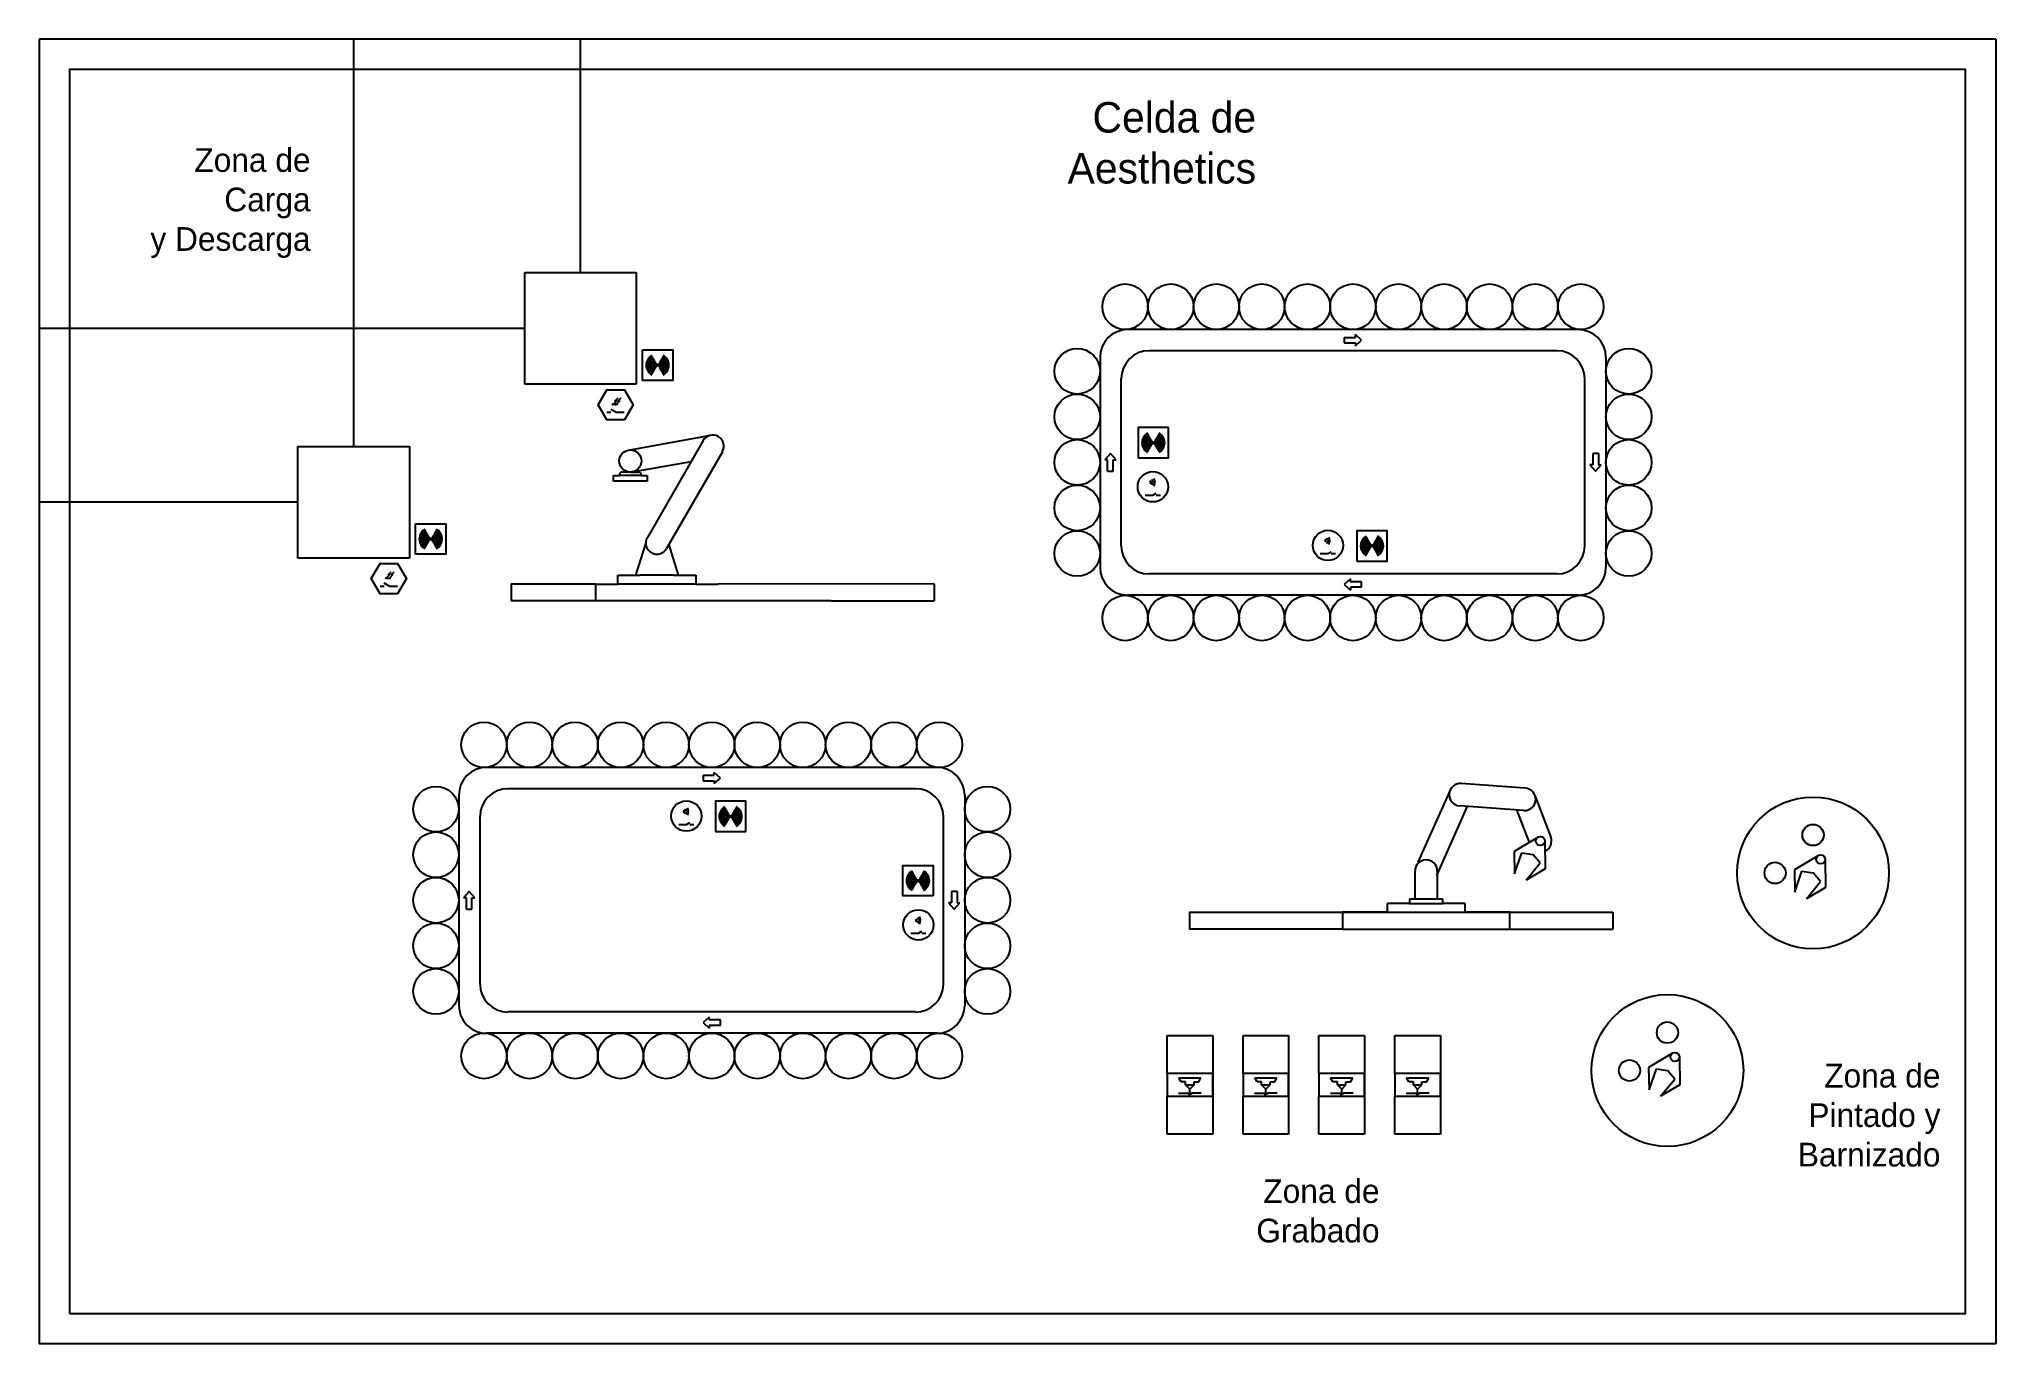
# Model space of a CAD drawing. Header units: millimetres. Extents: x 11850 to 24737, y 2105 to 10697.
import ezdxf

# ---------------------------------------------------------------- set-up
doc = ezdxf.new("R2010")
doc.units = ezdxf.units.MM
doc.header["$LTSCALE"] = 0.4
for name, color, linetype in [('01 Contornos vistos 0.35', 150, 'Continuous'), ('Almacenaje', 80, 'Continuous'), ('Celdas', 200, 'Continuous'), ('Maquina', 82, 'Continuous'), ('Robots', 80, 'Continuous'), ('Sensores', 211, 'Continuous'), ('Texto2', 7, 'Continuous'), ('TrayectAGV', 140, 'Continuous')]:
    doc.layers.add(name, color=color, linetype=linetype)

msp = doc.modelspace()

# ---------------------------------------------------------------- linework, layer by layer
at = {"layer": '01 Contornos vistos 0.35', "color": 6}
for p, q in [((15654, 8316), (15640, 8311)), ((15674, 8316), (15660, 8311)), ((19135, 7694), (19185, 7694)), ((19185, 7694), (19207, 7707)), ((19207, 7694), (19235, 7694)), ((20288, 7309), (20338, 7309)), ((20338, 7309), (20359, 7321)), ((20359, 7309), (20388, 7309)), ((14160, 7171), (14146, 7166)), ((14180, 7171), (14166, 7166)), ((16063, 5526), (16113, 5526)), ((16113, 5526), (16135, 5539)), ((16135, 5526), (16163, 5526)), ((17591, 4810), (17641, 4810)), ((17641, 4810), (17663, 4822)), ((17663, 4810), (17691, 4810))]:
    msp.add_line(p, q, dxfattribs=at)
at = {"layer": '01 Contornos vistos 0.35', "color": 2}
for p, q in [((19279, 3886), (19279, 4136)), ((19279, 4136), (19579, 4136)), ((19579, 4136), (19579, 3486)), ((19779, 3886), (19779, 4136)), ((19779, 4136), (20079, 4136)), ((20079, 4136), (20079, 3486)), ((20279, 3886), (20279, 4136)), ((20279, 4136), (20579, 4136)), ((20579, 4136), (20579, 3486)), ((20779, 3886), (20779, 4136)), ((20779, 4136), (21079, 4136)), ((21079, 4136), (21079, 3486)), ((19354, 3755), (19419, 3755)), ((19371, 3831), (19356, 3857)), ((19356, 3857), (19502, 3857)), ((19401, 3831), (19371, 3831)), ((19401, 3811), (19401, 3831)), ((19429, 3783), (19401, 3811)), ((19401, 3811), (19457, 3811)), ((19419, 3755), (19419, 3750)), ((19419, 3750), (19429, 3750)), ((19429, 3783), (19457, 3811)), ((19429, 3761), (19429, 3783)), ((19439, 3750), (19429, 3750)), ((19439, 3755), (19439, 3750)), ((19504, 3755), (19439, 3755)), ((19457, 3811), (19457, 3831)), ((19457, 3831), (19487, 3831)), ((19487, 3831), (19502, 3857)), ((19854, 3755), (19919, 3755)), ((19871, 3831), (19856, 3857)), ((19856, 3857), (20002, 3857)), ((19901, 3831), (19871, 3831)), ((19901, 3811), (19901, 3831)), ((19929, 3783), (19901, 3811)), ((19901, 3811), (19957, 3811)), ((19919, 3755), (19919, 3750)), ((19919, 3750), (19929, 3750)), ((19929, 3783), (19957, 3811)), ((19929, 3761), (19929, 3783)), ((19939, 3750), (19929, 3750)), ((19939, 3755), (19939, 3750)), ((20004, 3755), (19939, 3755)), ((19957, 3811), (19957, 3831)), ((19957, 3831), (19987, 3831)), ((19987, 3831), (20002, 3857)), ((20354, 3755), (20419, 3755)), ((20371, 3831), (20356, 3857)), ((20356, 3857), (20502, 3857)), ((20401, 3831), (20371, 3831)), ((20401, 3811), (20401, 3831)), ((20429, 3783), (20401, 3811)), ((20401, 3811), (20457, 3811)), ((20419, 3755), (20419, 3750)), ((20419, 3750), (20429, 3750)), ((20429, 3783), (20457, 3811)), ((20429, 3761), (20429, 3783)), ((20439, 3750), (20429, 3750)), ((20439, 3755), (20439, 3750)), ((20504, 3755), (20439, 3755)), ((20457, 3811), (20457, 3831)), ((20457, 3831), (20487, 3831)), ((20487, 3831), (20502, 3857)), ((20854, 3755), (20919, 3755)), ((20871, 3831), (20856, 3857)), ((20856, 3857), (21002, 3857)), ((20901, 3831), (20871, 3831)), ((20901, 3811), (20901, 3831)), ((20929, 3783), (20901, 3811)), ((20901, 3811), (20957, 3811)), ((20919, 3755), (20919, 3750)), ((20919, 3750), (20929, 3750)), ((20929, 3783), (20957, 3811)), ((20929, 3761), (20929, 3783)), ((20939, 3750), (20929, 3750)), ((20939, 3755), (20939, 3750)), ((21004, 3755), (20939, 3755)), ((20957, 3811), (20957, 3831)), ((20957, 3831), (20987, 3831)), ((20987, 3831), (21002, 3857)), ((19279, 3486), (19279, 3736)), ((19779, 3486), (19779, 3736)), ((20279, 3486), (20279, 3736)), ((20779, 3486), (20779, 3736)), ((19579, 3486), (19279, 3486)), ((20079, 3486), (19779, 3486)), ((20579, 3486), (20279, 3486)), ((21079, 3486), (20779, 3486))]:
    msp.add_line(p, q, dxfattribs=at)
at = {"layer": '01 Contornos vistos 0.35', "color": 212}
msp.add_lwpolyline([(12050, 2305), (24537, 2305), (24537, 10497), (12050, 10497)], close=True, dxfattribs=at)
at = {"layer": '01 Contornos vistos 0.35', "color": 6}
for points in [[(15823, 8650), (16023, 8650), (16023, 8450), (15823, 8450)], [(19288, 8139), (19088, 8139), (19088, 7939), (19288, 7939)], [(14329, 7505), (14529, 7505), (14529, 7305), (14329, 7305)], [(20528, 7260), (20728, 7260), (20728, 7460), (20528, 7460)], [(16304, 5478), (16504, 5478), (16504, 5678), (16304, 5678)], [(17738, 5055), (17538, 5055), (17538, 5255), (17738, 5255)]]:
    msp.add_lwpolyline(points, close=True, dxfattribs=at)
at = {"layer": '01 Contornos vistos 0.35', "color": 2}
for points in [[(19279, 3736), (19579, 3736), (19579, 3886), (19279, 3886)], [(19779, 3736), (20079, 3736), (20079, 3886), (19779, 3886)], [(20279, 3736), (20579, 3736), (20579, 3886), (20279, 3886)], [(20779, 3736), (21079, 3736), (21079, 3886), (20779, 3886)]]:
    msp.add_lwpolyline(points, close=True, dxfattribs=at)
at = {"layer": '01 Contornos vistos 0.35', "color": 85, "true_color": 0x58ba48}
for centre in [(19003, 8935), (19303, 8935), (19603, 8935), (19903, 8935), (20203, 8935), (20503, 8935), (20803, 8935), (21103, 8935), (21403, 8935), (21703, 8935), (22003, 8935), (18687, 8510), (22319, 8510), (18687, 8210), (22319, 8210), (18687, 7910), (22319, 7910), (18687, 7610), (22319, 7610), (18687, 7310), (22319, 7310), (19003, 6885), (19303, 6885), (19603, 6885), (19903, 6885), (20203, 6885), (20503, 6885), (20803, 6885), (21103, 6885), (21403, 6885), (21703, 6885), (22003, 6885), (14780, 6050), (15080, 6050), (15380, 6050), (15680, 6050), (15980, 6050), (16280, 6050), (16580, 6050), (16880, 6050), (17180, 6050), (17480, 6050), (17780, 6050), (14464, 5626), (18096, 5626), (14464, 5326), (18096, 5326), (14464, 5026), (18096, 5026), (14464, 4726), (18096, 4726), (14464, 4426), (18096, 4426), (14780, 4001), (15080, 4001), (15380, 4001), (15680, 4001), (15980, 4001), (16280, 4001), (16580, 4001), (16880, 4001), (17180, 4001), (17480, 4001), (17780, 4001)]:
    msp.add_circle(centre, 150, dxfattribs=at)
at = {"layer": '01 Contornos vistos 0.35', "color": 6}
for centre, radius in [((15923, 8550), 5), ((19188, 8039), 5), ((19185, 7749), 100), ((14429, 7405), 5), ((20338, 7363), 100), ((20628, 7360), 5), ((16113, 5581), 100), ((16404, 5578), 5), ((17638, 5155), 5), ((17641, 4864), 100)]:
    msp.add_circle(centre, radius, dxfattribs=at)
at = {"layer": '01 Contornos vistos 0.35', "color": 1}
for centre in [(23533, 5206), (22574, 3905)]:
    msp.add_circle(centre, 500, dxfattribs=at)
at = {"layer": '01 Contornos vistos 0.35', "color": 2}
for centre, radius in [((23533, 5456), 70), ((23283, 5206), 70), ((22574, 4155), 70), ((22324, 3905), 70), ((19429, 3757), 2), ((19929, 3757), 2), ((20429, 3757), 2), ((20929, 3757), 2)]:
    msp.add_circle(centre, radius, dxfattribs=at)
at = {"layer": '01 Contornos vistos 0.35', "color": 6}
for centre, radius, start, end in [((15923, 8550), 75, 120, 240), ((15923, 8550), 65, 120, 240), ((15923, 8550), 55, 120, 240), ((15923, 8550), 45, 120, 240), ((15923, 8550), 35, 120, 240), ((15923, 8550), 25, 120, 240), ((15923, 8550), 15, 120, 240), ((15923, 8550), 15, 300, 60), ((15923, 8550), 25, 300, 60), ((15923, 8550), 35, 300, 60), ((15923, 8550), 45, 300, 60), ((15923, 8550), 55, 300, 60), ((15923, 8550), 65, 300, 60), ((15923, 8550), 75, 300, 60), ((19188, 8039), 75, 120, 240), ((19188, 8039), 65, 120, 240), ((19188, 8039), 55, 120, 240), ((19188, 8039), 45, 120, 240), ((19188, 8039), 35, 120, 240), ((19188, 8039), 25, 120, 240), ((19188, 8039), 15, 120, 240), ((19188, 8039), 15, 300, 60), ((19188, 8039), 25, 300, 60), ((19188, 8039), 35, 300, 60), ((19188, 8039), 45, 300, 60), ((19188, 8039), 55, 300, 60), ((19188, 8039), 65, 300, 60), ((19188, 8039), 75, 300, 60), ((19150, 7779), 20.8, 330, 30), ((19150, 7779), 34.7, 330, 30), ((19150, 7779), 48.6, 330, 30), ((14429, 7405), 75, 120, 240), ((14429, 7405), 65, 120, 240), ((14429, 7405), 55, 120, 240), ((14429, 7405), 45, 120, 240), ((14429, 7405), 35, 120, 240), ((14429, 7405), 25, 120, 240), ((14429, 7405), 15, 120, 240), ((14429, 7405), 15, 300, 60), ((14429, 7405), 25, 300, 60), ((14429, 7405), 35, 300, 60), ((14429, 7405), 45, 300, 60), ((14429, 7405), 55, 300, 60), ((14429, 7405), 65, 300, 60), ((14429, 7405), 75, 300, 60), ((20302, 7394), 20.8, 330, 30), ((20302, 7394), 34.7, 330, 30), ((20302, 7394), 48.6, 330, 30), ((20628, 7360), 75, 120, 240), ((20628, 7360), 65, 120, 240), ((20628, 7360), 55, 120, 240), ((20628, 7360), 45, 120, 240), ((20628, 7360), 35, 120, 240), ((20628, 7360), 25, 120, 240), ((20628, 7360), 15, 120, 240), ((20628, 7360), 15, 300, 60), ((20628, 7360), 25, 300, 60), ((20628, 7360), 35, 300, 60), ((20628, 7360), 45, 300, 60), ((20628, 7360), 55, 300, 60), ((20628, 7360), 65, 300, 60), ((20628, 7360), 75, 300, 60), ((16078, 5611), 20.8, 330, 30), ((16078, 5611), 34.7, 330, 30), ((16078, 5611), 48.6, 330, 30), ((16404, 5578), 75, 120, 240), ((16404, 5578), 65, 120, 240), ((16404, 5578), 55, 120, 240), ((16404, 5578), 45, 120, 240), ((16404, 5578), 35, 120, 240), ((16404, 5578), 25, 120, 240), ((16404, 5578), 15, 120, 240), ((16404, 5578), 15, 300, 60), ((16404, 5578), 25, 300, 60), ((16404, 5578), 35, 300, 60), ((16404, 5578), 45, 300, 60), ((16404, 5578), 55, 300, 60), ((16404, 5578), 65, 300, 60), ((16404, 5578), 75, 300, 60), ((17638, 5155), 75, 120, 240), ((17638, 5155), 65, 120, 240), ((17638, 5155), 55, 120, 240), ((17638, 5155), 45, 120, 240), ((17638, 5155), 35, 120, 240), ((17638, 5155), 25, 120, 240), ((17638, 5155), 15, 120, 240), ((17638, 5155), 15, 300, 60), ((17638, 5155), 25, 300, 60), ((17638, 5155), 35, 300, 60), ((17638, 5155), 45, 300, 60), ((17638, 5155), 55, 300, 60), ((17638, 5155), 65, 300, 60), ((17638, 5155), 75, 300, 60), ((17606, 4894), 20.8, 330, 30), ((17606, 4894), 34.7, 330, 30), ((17606, 4894), 48.6, 330, 30)]:
    msp.add_arc(centre, radius, start, end, dxfattribs=at)
at = {"layer": 'Almacenaje'}
for p, q in [((15048, 8425), (15048, 9160)), ((15048, 9160), (15783, 9160)), ((15783, 9160), (15783, 8425)), ((15783, 8425), (15048, 8425)), ((13555, 7280), (13555, 8015)), ((13555, 8015), (14289, 8015)), ((14289, 8015), (14289, 7280)), ((14289, 7280), (13555, 7280))]:
    msp.add_line(p, q, dxfattribs=at)
at = {"layer": 'Maquina'}
for p, q in [((21985, 8785), (19021, 8785)), ((21845, 8645), (19161, 8645)), ((18837, 8601), (18837, 7219)), ((22169, 8601), (22169, 7219)), ((18977, 7359), (18977, 8461)), ((22029, 7359), (22029, 8461)), ((21845, 7175), (19161, 7175)), ((21985, 7035), (19021, 7035)), ((17762, 5900), (14798, 5900)), ((14614, 5717), (14614, 4334)), ((17622, 5760), (14938, 5760)), ((17946, 5717), (17946, 4334)), ((14754, 4474), (14754, 5577)), ((17806, 4474), (17806, 5577)), ((17622, 4291), (14938, 4291)), ((17762, 4151), (14798, 4151))]:
    msp.add_line(p, q, dxfattribs=at)
for centre, start, end in [((19021, 8601), 90, 180), ((21985, 8601), 0, 90), ((19161, 8461), 90, 180), ((21845, 8461), 0, 90), ((19161, 7359), 180, 270), ((21845, 7359), 270, 0), ((19021, 7219), 180, 270), ((21985, 7219), 270, 0), ((14798, 5717), 90, 180), ((17762, 5717), 0, 90), ((14938, 5577), 90, 180), ((17622, 5577), 0, 90), ((14938, 4474), 180, 270), ((17622, 4474), 270, 0), ((14798, 4334), 180, 270), ((17762, 4334), 270, 0)]:
    msp.add_arc(centre, 184, start, end, dxfattribs=at)
at = {"layer": 'Robots'}
for p, q in [((15731, 7991), (16273, 8088)), ((16223, 8053), (15856, 7416)), ((15757, 7847), (16144, 7916)), ((16350, 7979), (15983, 7343)), ((15633, 7787), (15633, 7824)), ((15633, 7824), (15670, 7824)), ((15854, 7787), (15633, 7787)), ((15817, 7824), (15670, 7824)), ((15744, 7846), (15692, 7846)), ((15744, 7846), (15795, 7846)), ((15817, 7824), (15854, 7824)), ((15854, 7824), (15854, 7787)), ((15846, 7379), (15778, 7166)), ((15868, 7432), (15868, 7432)), ((15868, 7432), (15868, 7432)), ((15868, 7432), (15868, 7432)), ((15997, 7367), (16058, 7166)), ((15515, 7108), (14959, 7108)), ((15515, 7108), (15662, 7108)), ((15515, 7108), (15515, 6997)), ((15662, 7108), (15662, 7166)), ((15662, 7166), (15809, 7166)), ((16176, 7108), (15662, 7108)), ((16029, 7166), (15809, 7166)), ((16029, 7166), (16176, 7166)), ((16176, 7166), (16176, 7108)), ((16176, 7108), (16323, 7108)), ((17744, 7109), (16323, 7108)), ((17744, 7109), (17744, 6998)), ((16323, 6997), (15515, 6997)), ((16323, 6998), (16323, 6997)), ((17066, 6998), (16323, 6997)), ((17066, 6998), (17744, 6998)), ((21143, 5751), (20930, 5276)), ((21638, 5764), (21216, 5795)), ((21701, 5717), (21806, 5442)), ((21256, 5645), (21052, 5189)), ((21205, 5648), (21205, 5648)), ((21627, 5618), (21205, 5648)), ((21581, 5621), (21663, 5406)), ((21722, 5442), (21565, 5347)), ((21767, 5417), (21769, 5233)), ((21565, 5347), (21567, 5200)), ((21567, 5200), (21615, 5339)), ((21615, 5339), (21688, 5327)), ((21736, 5272), (21688, 5327)), ((20911, 5219), (20911, 5035)), ((21036, 5271), (21036, 5271)), ((21036, 5271), (21036, 5271)), ((21036, 5271), (21036, 5271)), ((21058, 5219), (21058, 5035)), ((21643, 5158), (21736, 5272)), ((21769, 5233), (21643, 5158)), ((20875, 5035), (21095, 5035)), ((20875, 5035), (20875, 5005)), ((21095, 5005), (21095, 5035)), ((20728, 4947), (20434, 4947)), ((20434, 4947), (20434, 4836)), ((20875, 5005), (20728, 5005)), ((20728, 5005), (20728, 4947)), ((20728, 4947), (21242, 4947)), ((20875, 5005), (21095, 5005)), ((21242, 5005), (21095, 5005)), ((21242, 4947), (21242, 5005)), ((21536, 4947), (21242, 4947)), ((21536, 4836), (21536, 4947)), ((21536, 4947), (22214, 4947)), ((22214, 4947), (22214, 4836)), ((20434, 4836), (21536, 4836)), ((21536, 4836), (22214, 4836))]:
    msp.add_line(p, q, dxfattribs=at)
at = {"layer": 'Robots', "color": 2}
for p, q in [((23568, 5320), (23410, 5226)), ((23612, 5295), (23615, 5111)), ((23410, 5226), (23412, 5079)), ((23412, 5079), (23460, 5218)), ((23460, 5218), (23533, 5206)), ((23582, 5150), (23533, 5206)), ((23489, 5036), (23582, 5150)), ((23615, 5111), (23489, 5036)), ((22608, 4019), (22450, 3925)), ((22450, 3925), (22453, 3778)), ((22453, 3778), (22501, 3917)), ((22501, 3917), (22574, 3905)), ((22622, 3849), (22574, 3905)), ((22653, 3994), (22655, 3810)), ((22529, 3735), (22622, 3849)), ((22655, 3810), (22529, 3735))]:
    msp.add_line(p, q, dxfattribs=at)
at = {"layer": 'Robots'}
for points in [[(14959, 7109), (14959, 6998)], [(15515, 6998), (14959, 6998)], [(20434, 4836), (19429, 4836), (19429, 4947), (21536, 4947)]]:
    msp.add_lwpolyline(points, dxfattribs=at)
for centre, radius in [((15744, 7919), 73.5), ((21737, 5416), 29.4)]:
    msp.add_circle(centre, radius, dxfattribs=at)
at = {"layer": 'Robots', "color": 2}
for centre in [(23583, 5295), (22623, 3994)]:
    msp.add_circle(centre, 29.4, dxfattribs=at)
at = {"layer": 'Robots'}
for centre, radius, start, end in [((16286, 8016), 73.5, 330.0349, 150.0349), ((15692, 7824), 22, 90, 180), ((15795, 7824), 22, 0, 90), ((15919, 7379), 73.5, 150.0349, 330.0349), ((21210, 5722), 73.5, 85.843, 265.843), ((21633, 5691), 73.5, 265.843, 85.843), ((21737, 5416), 73.5, 294.4214, 20.843), ((20985, 5219), 73.5, 0, 180)]:
    msp.add_arc(centre, radius, start, end, dxfattribs=at)
at = {"layer": 'Sensores', "color": 6}
for p, q in [((15653, 8238), (15616, 8259)), ((15654, 8316), (15633, 8294)), ((15661, 8332), (15640, 8311)), ((15674, 8316), (15653, 8294)), ((15681, 8332), (15660, 8311)), ((15616, 8238), (15590, 8238)), ((15704, 8238), (15653, 8238)), ((14122, 7093), (14096, 7093)), ((14159, 7093), (14122, 7114)), ((14160, 7171), (14139, 7150)), ((14167, 7187), (14146, 7166)), ((14180, 7171), (14159, 7150)), ((14210, 7093), (14159, 7093)), ((14187, 7187), (14166, 7166))]:
    msp.add_line(p, q, dxfattribs=at)
for points in [[(15705, 8189), (15590, 8189), (15532, 8289), (15590, 8388), (15705, 8388), (15762, 8289)], [(15630, 8298), (15636, 8291), (15627, 8289)], [(15650, 8298), (15656, 8291), (15647, 8289)], [(14211, 7044), (14096, 7044), (14038, 7144), (14096, 7243), (14211, 7243), (14269, 7144)], [(14136, 7153), (14143, 7146), (14133, 7144)], [(14156, 7153), (14163, 7146), (14153, 7144)]]:
    msp.add_lwpolyline(points, close=True, dxfattribs=at)
at = {"layer": 'Texto2'}
for p, q in [((20446, 8733), (20446, 8697)), ((20446, 8733), (20519, 8733)), ((20446, 8697), (20519, 8697)), ((20519, 8733), (20519, 8752)), ((20560, 8715), (20519, 8752)), ((20519, 8678), (20560, 8715)), ((20519, 8697), (20519, 8678)), ((18906, 7968), (18869, 7926)), ((18887, 7926), (18869, 7926)), ((18887, 7853), (18887, 7926)), ((18943, 7926), (18906, 7968)), ((18924, 7853), (18924, 7926)), ((18924, 7926), (18943, 7926)), ((22082, 7894), (22063, 7894)), ((22063, 7894), (22100, 7853)), ((22119, 7968), (22082, 7968)), ((22082, 7968), (22082, 7894)), ((22100, 7853), (22137, 7894)), ((22119, 7968), (22119, 7894)), ((22119, 7894), (22137, 7894)), ((18887, 7853), (18924, 7853)), ((20487, 7142), (20446, 7105)), ((20446, 7105), (20487, 7069)), ((20487, 7124), (20487, 7142)), ((20560, 7124), (20487, 7124)), ((20560, 7087), (20560, 7124)), ((20560, 7087), (20487, 7087)), ((20487, 7087), (20487, 7069)), ((16223, 5849), (16223, 5812)), ((16223, 5849), (16296, 5849)), ((16223, 5812), (16296, 5812)), ((16296, 5849), (16296, 5867)), ((16337, 5830), (16296, 5867)), ((16296, 5794), (16337, 5830)), ((16296, 5812), (16296, 5794)), ((14683, 5083), (14646, 5042)), ((14665, 5042), (14646, 5042)), ((14665, 4968), (14665, 5042)), ((14720, 5042), (14683, 5083)), ((14701, 4968), (14701, 5042)), ((14701, 5042), (14720, 5042)), ((17896, 5083), (17859, 5083)), ((17859, 5083), (17859, 5009)), ((17896, 5083), (17896, 5009)), ((14665, 4968), (14701, 4968)), ((17859, 5009), (17840, 5009)), ((17840, 5009), (17877, 4968)), ((17877, 4968), (17914, 5009)), ((17896, 5009), (17914, 5009)), ((16264, 4257), (16223, 4221)), ((16264, 4239), (16264, 4257)), ((16223, 4221), (16264, 4184)), ((16337, 4239), (16264, 4239)), ((16337, 4202), (16264, 4202)), ((16264, 4202), (16264, 4184)), ((16337, 4202), (16337, 4239))]:
    msp.add_line(p, q, dxfattribs=at)
at = {"layer": 'TrayectAGV'}
for p, q in [((11850, 10697), (11850, 2105)), ((24737, 10697), (11850, 10697)), ((13922, 8015), (13922, 10697)), ((15416, 9160), (15416, 10697)), ((24737, 10697), (24737, 2105)), ((15048, 8792), (11850, 8792)), ((13555, 7647), (11850, 7647)), ((24737, 2105), (11850, 2105))]:
    msp.add_line(p, q, dxfattribs=at)

# ---------------------------------------------------------------- texts
at = {"layer": 'Celdas', "insert": (19865, 10283), "char_height": 201.25, "attachment_point": 3}
msp.add_mtext_dynamic_manual_height_columns('Celda de Aesthetics', width=2170, gutter_width=1006, heights=[0], dxfattribs=at)
at = {"layer": 'Texto2', "char_height": 156, "attachment_point": 3}
for s, insert in [('Zona de\\PCarga\\Py Descarga', (13638, 9979)), ('Zona de\\PPintado y \\PBarnizado', (24372, 3949)), ('Zona de\\PGrabado', (20678, 3189))]:
    msp.add_mtext(s, dxfattribs=dict(at, insert=insert))

doc.saveas('drawing.dxf')
